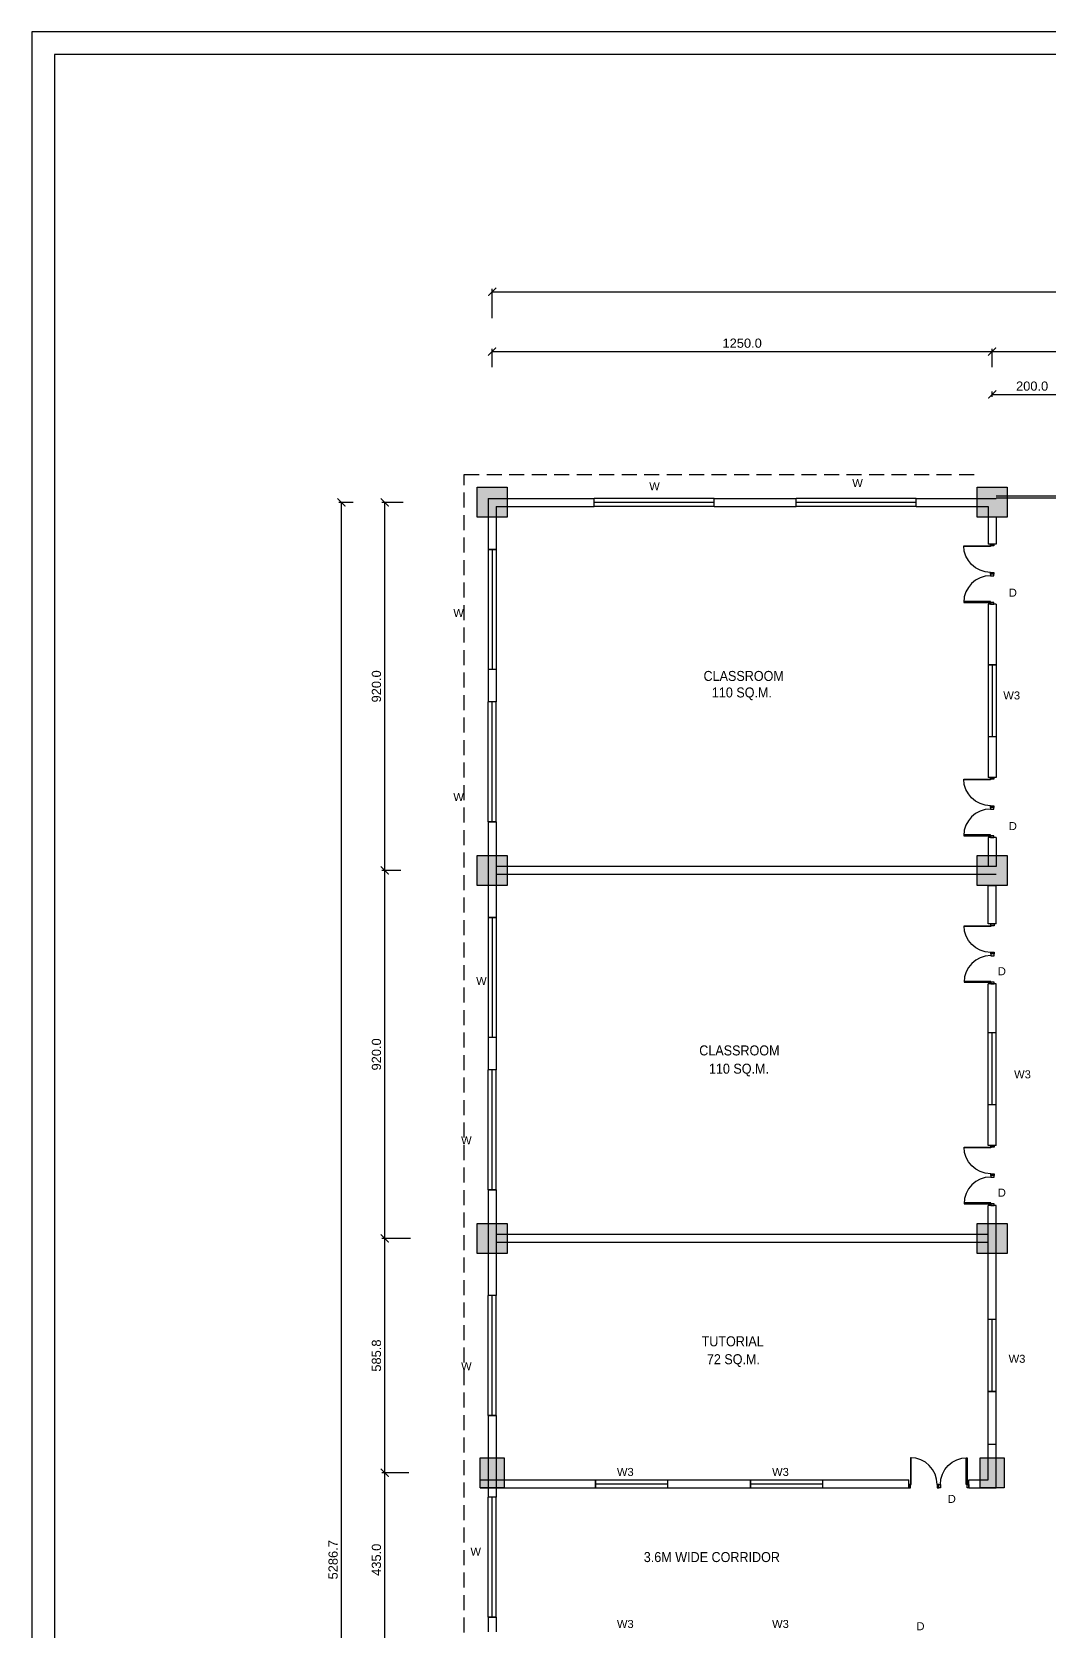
# Model space of a CAD drawing. Extents: x 53439 to 79867, y -144071 to -73305.
# Drawn here: x 59412 to 61955, y -84128 to -80131 of the extents above; entities that cross this region are included whole.
import ezdxf

# ---------------------------------------------------------------- set-up
doc = ezdxf.new("R2010")
doc.units = 0
doc.header["$LTSCALE"] = 0.1
doc.header["$MEASUREMENT"] = 0
doc.header["$PDMODE"] = 35
doc.header["$PDSIZE"] = -0.8
doc.linetypes.add('HIDDEN', pattern=[0.375, 0.25, -0.125])
doc.layers.get('0').update_dxf_attribs({"linetype": 'CONTINUOUS'})
doc.layers.get('DEFPOINTS').update_dxf_attribs({"linetype": 'CONTINUOUS'})
for name, color, linetype in [('BOR', 200, 'CONTINUOUS'), ('BOR1', 230, 'CONTINUOUS'), ('COR_HA', 40, 'CONTINUOUS'), ('DOOR', 30, 'CONTINUOUS'), ('LAYER4', 130, 'CONTINUOUS'), ('TEXT', 7, 'CONTINUOUS'), ('THIN_HA', 253, 'CONTINUOUS'), ('WALL', 6, 'CONTINUOUS'), ('WIN', 102, 'CONTINUOUS')]:
    doc.layers.add(name, color=color, linetype=linetype)
doc.styles.add('1MM', font='arial.ttf')
doc.styles.add('DIM', font='arial.ttf', dxfattribs={"width": 0.7, "height": 1})
doc.styles.add('DUTCH', font='arial.ttf')
doc.dimstyles.new('KRI', dxfattribs={"dimtxt": 23, "dimasz": 20, "dimexe": 7, "dimexo": 0, "dimgap": 9, "dimtad": 1, "dimdec": 1, "dimzin": 1, "dimtxsty": '1MM', "dimblk": 'ARCHTICK', "dimcen": 0.5, "dimclrd": 252, "dimclre": 252, "dimclrt": 7, "dimaunit": 1, "dimadec": 8, "dimazin": 3, "dimtfac": 1, "dimtdec": 1, "dimtmove": 0, "dimatfit": 3})

# ---------------------------------------------------------------- blocks, each defined once
blk = doc.blocks.new('A$C764D24B9')
at = {"layer": 'DOOR'}
for points in [[(0.056, 0.111), (0.083, 0.111), (0.083, 1), (0.056, 1)], [(0, 0), (0.056, 0), (0.056, 0.111), (0, 0.111)], [(0.944, 0), (1, 0), (1, 0.111), (0.944, 0.111)]]:
    blk.add_lwpolyline(points, close=True, dxfattribs=at)
blk.add_arc((0.056, 0.111), 0.889, 0, 90, dxfattribs=at)
blk = doc.blocks.new('HHRH')
at = {"layer": 'THIN_HA', "linetype": 'CONTINUOUS', "ltscale": 0.1}
blk.add_hatch(color=2, dxfattribs=at).paths.add_polyline_path([(-6923.03, -1177.102), (-6922.28, -1177.102), (-6922.28, -1177.852), (-6923.03, -1177.852)])
at = {"layer": 'THIN_HA', "color": 2, "linetype": 'CONTINUOUS', "ltscale": 0.1}
blk.add_lwpolyline([(-6923.03, -1177.102), (-6922.28, -1177.102), (-6922.28, -1177.852), (-6923.03, -1177.852)], close=True, dxfattribs=at)
blk = doc.blocks.new('HHYT')
at = {"layer": 'THIN_HA', "linetype": 'CONTINUOUS', "ltscale": 0.1}
blk.add_hatch(color=2, dxfattribs=at).paths.add_polyline_path([(-6922.955, -1152.844), (-6922.355, -1152.844), (-6922.355, -1153.594), (-6922.955, -1153.594)])
at = {"layer": 'THIN_HA', "color": 2, "linetype": 'CONTINUOUS', "ltscale": 0.1}
blk.add_lwpolyline([(-6922.955, -1152.844), (-6922.355, -1152.844), (-6922.355, -1153.594), (-6922.955, -1153.594)], close=True, dxfattribs=at)
blk = doc.blocks.new('HYTYH')
at = {"layer": 'THIN_HA', "color": 2, "linetype": 'CONTINUOUS'}
for name, p in [('HHRH', (0, 52.867)), ('HHRH', (12.5, 52.867)), ('HHRH', (0, 43.667)), ('HHRH', (12.5, 43.667)), ('HHRH', (0, 34.467)), ('HHRH', (12.5, 34.467)), ('HHYT', (0, 4.35)), ('HHYT', (12.5, 4.35))]:
    blk.add_blockref(name, p, dxfattribs=at)
blk = doc.blocks.new('_ARCHTICK')
at = {"layer": 'WALL', "color": 0, "const_width": 0.15}
blk.add_lwpolyline([(-0.5, -0.5), (0.5, 0.5)], dxfattribs=at)
blk = doc.blocks.new('*D270')
at = {"layer": 'DEFPOINTS', "color": 0, "linetype": 'CONTINUOUS', "ltscale": 0.1}
for p in [(61812.4, -80929.7), (60562.4, -80968.8), (61812.4, -80968.8)]:
    blk.add_point(p, dxfattribs=at)
at = {"layer": 'WALL', "color": 252, "linetype": 'CONTINUOUS', "ltscale": 0.1}
for p, q in [((60562.4, -80968.8), (60562.4, -80922.7)), ((60562.4, -80929.7), (61812.4, -80929.7)), ((61812.4, -80968.8), (61812.4, -80922.7))]:
    blk.add_line(p, q, dxfattribs=at)
at = {"layer": 'WALL', "color": 252, "linetype": 'CONTINUOUS', "ltscale": 0.1, "xscale": 20, "yscale": 20, "zscale": 20, "rotation": 180}
blk.add_blockref('_ARCHTICK', (60562.4, -80929.7), dxfattribs=at)
at = {"layer": 'WALL', "color": 252, "linetype": 'CONTINUOUS', "ltscale": 0.1, "xscale": 20, "yscale": 20, "zscale": 20}
blk.add_blockref('_ARCHTICK', (61812.4, -80929.7), dxfattribs=at)
at = {"layer": 'WALL', "color": 7, "linetype": 'CONTINUOUS', "ltscale": 0.1, "insert": (61187.4, -80908.9), "char_height": 23, "attachment_point": 5, "style": '1MM'}
blk.add_mtext('1250.0', dxfattribs=at)
blk = doc.blocks.new('*D271')
at = {"layer": 'DEFPOINTS', "color": 0, "linetype": 'CONTINUOUS', "ltscale": 0.1}
for p in [(62852.4, -80929.7), (61812.4, -80968.8), (62852.4, -80965.3)]:
    blk.add_point(p, dxfattribs=at)
at = {"layer": 'WALL', "color": 252, "linetype": 'CONTINUOUS', "ltscale": 0.1}
for p, q in [((61812.4, -80968.8), (61812.4, -80922.7)), ((61812.4, -80929.7), (62852.4, -80929.7)), ((62852.4, -80965.3), (62852.4, -80922.7))]:
    blk.add_line(p, q, dxfattribs=at)
at = {"layer": 'WALL', "color": 252, "linetype": 'CONTINUOUS', "ltscale": 0.1, "xscale": 20, "yscale": 20, "zscale": 20, "rotation": 180}
blk.add_blockref('_ARCHTICK', (61812.4, -80929.7), dxfattribs=at)
at = {"layer": 'WALL', "color": 252, "linetype": 'CONTINUOUS', "ltscale": 0.1, "xscale": 20, "yscale": 20, "zscale": 20}
blk.add_blockref('_ARCHTICK', (62852.4, -80929.7), dxfattribs=at)
at = {"layer": 'WALL', "color": 7, "linetype": 'CONTINUOUS', "ltscale": 0.1, "insert": (62332.4, -80908.9), "char_height": 23, "attachment_point": 5, "style": '1MM'}
blk.add_mtext('1040.0', dxfattribs=at)
blk = doc.blocks.new('*D285')
at = {"layer": 'DEFPOINTS', "color": 0, "linetype": 'CONTINUOUS', "ltscale": 0.1}
for p in [(74300.5, -80780.1), (60562.4, -80846.3), (74300.5, -80846.3, 0)]:
    blk.add_point(p, dxfattribs=at)
at = {"layer": 'WALL', "color": 252, "linetype": 'CONTINUOUS', "ltscale": 0.1}
for p, q in [((60562.4, -80846.3), (60562.4, -80773.1)), ((60562.4, -80780.1), (74300.5, -80780.1)), ((74300.5, -80846.3), (74300.5, -80773.1))]:
    blk.add_line(p, q, dxfattribs=at)
at = {"layer": 'WALL', "color": 252, "linetype": 'CONTINUOUS', "ltscale": 0.1, "xscale": 20, "yscale": 20, "zscale": 20, "rotation": 180}
blk.add_blockref('_ARCHTICK', (60562.4, -80780.1), dxfattribs=at)
at = {"layer": 'WALL', "color": 252, "linetype": 'CONTINUOUS', "ltscale": 0.1, "xscale": 20, "yscale": 20, "zscale": 20}
blk.add_blockref('_ARCHTICK', (74300.5, -80780.1), dxfattribs=at)
at = {"layer": 'WALL', "color": 7, "linetype": 'CONTINUOUS', "ltscale": 0.1, "insert": (67431.4, -80759.4), "char_height": 23, "attachment_point": 5, "style": '1MM'}
blk.add_mtext('13738.1', dxfattribs=at)
blk = doc.blocks.new('*D286')
at = {"layer": 'DEFPOINTS', "color": 0, "linetype": 'CONTINUOUS', "ltscale": 0.1}
for p in [(61812.4, -81043.2), (62012.4, -81036.9), (62012.4, -81043.2)]:
    blk.add_point(p, dxfattribs=at)
at = {"layer": 'WALL', "color": 252, "linetype": 'CONTINUOUS', "ltscale": 0.1}
for p, q in [((61812.4, -81043.2), (61812.4, -81029.9)), ((61812.4, -81036.9), (62012.4, -81036.9)), ((62012.4, -81043.2), (62012.4, -81029.9))]:
    blk.add_line(p, q, dxfattribs=at)
at = {"layer": 'WALL', "color": 252, "linetype": 'CONTINUOUS', "ltscale": 0.1, "xscale": 20, "yscale": 20, "zscale": 20, "rotation": 180}
blk.add_blockref('_ARCHTICK', (61812.4, -81036.9), dxfattribs=at)
at = {"layer": 'WALL', "color": 252, "linetype": 'CONTINUOUS', "ltscale": 0.1, "xscale": 20, "yscale": 20, "zscale": 20}
blk.add_blockref('_ARCHTICK', (62012.4, -81036.9), dxfattribs=at)
at = {"layer": 'WALL', "color": 7, "linetype": 'CONTINUOUS', "ltscale": 0.1, "insert": (61912.4, -81016.2), "char_height": 23, "attachment_point": 5, "style": '1MM'}
blk.add_mtext('200.0', dxfattribs=at)
blk = doc.blocks.new('*D292')
at = {"layer": 'DEFPOINTS', "color": 0, "linetype": 'CONTINUOUS', "ltscale": 0.1}
for p in [(60293.7, -83732.5), (60354.3, -83732.5), (60331.3, -84167.5)]:
    blk.add_point(p, dxfattribs=at)
at = {"layer": 'WALL', "color": 252, "linetype": 'CONTINUOUS', "ltscale": 0.1}
for p, q in [((60354.3, -83732.5), (60286.7, -83732.5)), ((60293.7, -84167.5), (60293.7, -83732.5)), ((60331.3, -84167.5), (60286.7, -84167.5))]:
    blk.add_line(p, q, dxfattribs=at)
at = {"layer": 'WALL', "color": 252, "linetype": 'CONTINUOUS', "ltscale": 0.1, "xscale": 20, "yscale": 20, "zscale": 20}
for p, rotation in [((60293.7, -83732.5), 90), ((60293.7, -84167.5), 270)]:
    blk.add_blockref('_ARCHTICK', p, dxfattribs=dict(at, rotation=rotation))
at = {"layer": 'WALL', "color": 7, "linetype": 'CONTINUOUS', "ltscale": 0.1, "insert": (60273, -83950), "char_height": 23, "attachment_point": 5, "rotation": 90, "style": '1MM'}
blk.add_mtext('435.0', dxfattribs=at)
blk = doc.blocks.new('*D293')
at = {"layer": 'DEFPOINTS', "color": 0, "linetype": 'CONTINUOUS', "ltscale": 0.1}
for p in [(60293.7, -83146.7), (60358, -83146.7), (60354.3, -83732.5)]:
    blk.add_point(p, dxfattribs=at)
at = {"layer": 'WALL', "color": 252, "linetype": 'CONTINUOUS', "ltscale": 0.1}
for p, q in [((60358, -83146.7), (60286.7, -83146.7)), ((60293.7, -83732.5), (60293.7, -83146.7)), ((60354.3, -83732.5), (60286.7, -83732.5))]:
    blk.add_line(p, q, dxfattribs=at)
at = {"layer": 'WALL', "color": 252, "linetype": 'CONTINUOUS', "ltscale": 0.1, "xscale": 20, "yscale": 20, "zscale": 20}
for p, rotation in [((60293.7, -83146.7), 90), ((60293.7, -83732.5), 270)]:
    blk.add_blockref('_ARCHTICK', p, dxfattribs=dict(at, rotation=rotation))
at = {"layer": 'WALL', "color": 7, "linetype": 'CONTINUOUS', "ltscale": 0.1, "insert": (60273, -83439.6), "char_height": 23, "attachment_point": 5, "rotation": 90, "style": '1MM'}
blk.add_mtext('585.8', dxfattribs=at)
blk = doc.blocks.new('*D294')
at = {"layer": 'DEFPOINTS', "color": 0, "linetype": 'CONTINUOUS', "ltscale": 0.1}
for p in [(60293.7, -82226.7), (60333.7, -82226.7), (60358, -83146.7)]:
    blk.add_point(p, dxfattribs=at)
at = {"layer": 'WALL', "color": 252, "linetype": 'CONTINUOUS', "ltscale": 0.1}
for p, q in [((60333.7, -82226.7), (60286.7, -82226.7)), ((60293.7, -83146.7), (60293.7, -82226.7)), ((60358, -83146.7), (60286.7, -83146.7))]:
    blk.add_line(p, q, dxfattribs=at)
at = {"layer": 'WALL', "color": 252, "linetype": 'CONTINUOUS', "ltscale": 0.1, "xscale": 20, "yscale": 20, "zscale": 20}
for p, rotation in [((60293.7, -82226.7), 90), ((60293.7, -83146.7), 270)]:
    blk.add_blockref('_ARCHTICK', p, dxfattribs=dict(at, rotation=rotation))
at = {"layer": 'WALL', "color": 7, "linetype": 'CONTINUOUS', "ltscale": 0.1, "insert": (60273, -82686.7), "char_height": 23, "attachment_point": 5, "rotation": 90, "style": '1MM'}
blk.add_mtext('920.0', dxfattribs=at)
blk = doc.blocks.new('*D295')
at = {"layer": 'DEFPOINTS', "color": 0, "linetype": 'CONTINUOUS', "ltscale": 0.1}
for p in [(60293.7, -81306.7), (60339.4, -81306.7), (60333.7, -82226.7)]:
    blk.add_point(p, dxfattribs=at)
at = {"layer": 'WALL', "color": 252, "linetype": 'CONTINUOUS', "ltscale": 0.1}
for p, q in [((60339.4, -81306.7), (60286.7, -81306.7)), ((60293.7, -82226.7), (60293.7, -81306.7)), ((60333.7, -82226.7), (60286.7, -82226.7))]:
    blk.add_line(p, q, dxfattribs=at)
at = {"layer": 'WALL', "color": 252, "linetype": 'CONTINUOUS', "ltscale": 0.1, "xscale": 20, "yscale": 20, "zscale": 20}
for p, rotation in [((60293.7, -81306.7), 90), ((60293.7, -82226.7), 270)]:
    blk.add_blockref('_ARCHTICK', p, dxfattribs=dict(at, rotation=rotation))
at = {"layer": 'WALL', "color": 7, "linetype": 'CONTINUOUS', "ltscale": 0.1, "insert": (60273, -81766.7), "char_height": 23, "attachment_point": 5, "rotation": 90, "style": '1MM'}
blk.add_mtext('920.0', dxfattribs=at)
blk = doc.blocks.new('*D296')
at = {"layer": 'DEFPOINTS', "color": 0, "linetype": 'CONTINUOUS', "ltscale": 0.1}
for p in [(60185.5, -81306.7), (60215, -81306.7), (60215, -86593.3)]:
    blk.add_point(p, dxfattribs=at)
at = {"layer": 'WALL', "color": 252, "linetype": 'CONTINUOUS', "ltscale": 0.1}
for p, q in [((60215, -81306.7), (60178.5, -81306.7)), ((60185.5, -86593.3), (60185.5, -81306.7)), ((60215, -86593.3), (60178.5, -86593.3))]:
    blk.add_line(p, q, dxfattribs=at)
at = {"layer": 'WALL', "color": 252, "linetype": 'CONTINUOUS', "ltscale": 0.1, "xscale": 20, "yscale": 20, "zscale": 20}
for p, rotation in [((60185.5, -81306.7), 90), ((60185.5, -86593.3), 270)]:
    blk.add_blockref('_ARCHTICK', p, dxfattribs=dict(at, rotation=rotation))
at = {"layer": 'WALL', "color": 7, "linetype": 'CONTINUOUS', "ltscale": 0.1, "insert": (60164.7, -83950), "char_height": 23, "attachment_point": 5, "rotation": 90, "style": '1MM'}
blk.add_mtext('5286.7', dxfattribs=at)

msp = doc.modelspace()

# ---------------------------------------------------------------- linework, layer by layer
at = {"layer": 'BOR'}
msp.add_lwpolyline([(75675.95, -80187.4), (59468.14, -80187.4), (59468.14, -88378.68), (75675.95, -88378.68)], close=True, dxfattribs=at)
at = {"layer": 'BOR1'}
msp.add_lwpolyline([(75732.48, -80130.87), (59411.61, -80130.87), (59411.61, -88435.21), (75732.48, -88435.21)], close=True, dxfattribs=at)
at = {"layer": 'COR_HA', "linetype": 'CONTINUOUS', "ltscale": 0.1}
for p, q in [((61622.39, -81316.66), (61622.39, -81296.66)), ((60552.39, -81424.16, 2.94), (60572.39, -81424.16, 2.94)), ((61822.39, -81712.76), (61802.39, -81712.76)), ((61822.39, -81712.76, 2.94), (61802.39, -81712.76, 2.94)), ((61822.39, -81892.76), (61802.39, -81892.76)), ((60552.39, -82105.16, 2.94), (60572.39, -82105.16, 2.94)), ((60552.39, -82344.16, 2.94), (60572.39, -82344.16, 2.94)), ((60552.39, -83025.16, 2.94), (60572.39, -83025.16, 2.94)), ((61802.39, -83529.58), (61822.39, -83529.58)), ((60552.39, -83589.58, 2.94), (60572.39, -83589.58, 2.94)), ((60552.39, -84093.23, 2.94), (60572.39, -84093.23, 2.94))]:
    msp.add_line(p, q, dxfattribs=at)
at = {"layer": 'DOOR', "linetype": 'HIDDEN', "ltscale": 1500}
for p, q in [((60492.39, -81236.66, 0), (61774.89, -81236.66)), ((60492.39, -86663.33), (60492.39, -81236.66, 0))]:
    msp.add_line(p, q, dxfattribs=at)
at = {"layer": 'LAYER4', "linetype": 'CONTINUOUS', "ltscale": 0.1}
msp.add_line((62002.39, -81295.83), (61822.39, -81295.83, 0), dxfattribs=at)
msp.add_lwpolyline([(62002.39, -81290.83), (61822.39, -81290.83)], dxfattribs=at)
at = {"layer": 'WALL', "linetype": 'CONTINUOUS', "ltscale": 0.1}
for p, q in [((60552.39, -81296.66, 0), (60817.39, -81296.66, 0)), ((60552.39, -81296.66), (60552.39, -81424.16)), ((60657.39, -81296.66, 0), (60817.39, -81296.66, 0)), ((60817.39, -81316.66), (60817.39, -81296.66)), ((61117.39, -81296.66, 0), (61322.39, -81296.66, 0)), ((61117.39, -81296.66, 0), (61322.39, -81296.66, 0)), ((61117.39, -81296.66, 0), (61322.39, -81296.66, 0)), ((61117.39, -81296.66, 0), (61322.39, -81296.66, 0)), ((61117.39, -81296.66, 0), (61322.39, -81296.66, 0)), ((61117.39, -81296.66, 0), (61322.39, -81296.66, 0)), ((61117.39, -81316.66), (61117.39, -81296.66)), ((61117.39, -81296.66, 0), (61322.39, -81296.66, 0)), ((61162.39, -81296.66, 0), (61322.39, -81296.66, 0)), ((61322.39, -81316.66), (61322.39, -81296.66)), ((61622.39, -81296.66, 0), (61822.39, -81296.66, 0)), ((61622.39, -81296.66, 0), (61822.39, -81296.66, 0)), ((61622.39, -81296.66, 0), (61822.39, -81296.66, 0)), ((61622.39, -81316.66), (61622.39, -81296.66)), ((60572.39, -81316.66, 0), (60817.39, -81316.66, 0)), ((60572.39, -81316.66), (60572.39, -81424.16)), ((60662.39, -81316.66, 0), (60817.39, -81316.66, 0)), ((61117.39, -81316.66, 0), (61322.39, -81316.66, 0)), ((61117.39, -81316.66, 0), (61322.39, -81316.66, 0)), ((61117.39, -81316.66, 0), (61322.39, -81316.66, 0)), ((61117.39, -81316.66, 0), (61322.39, -81316.66, 0)), ((61117.39, -81316.66, 0), (61322.39, -81316.66, 0)), ((61167.39, -81316.66, 0), (61322.39, -81316.66, 0)), ((61622.39, -81316.66, 0), (61802.39, -81316.66, 0)), ((61622.39, -81316.66, 0), (61802.39, -81316.66, 0)), ((61802.39, -81316.66, 0), (61802.39, -81410.83, 0)), ((61822.39, -81344.16, 0), (61822.39, -81410.83, 0)), ((60572.39, -81424.16, 0), (60552.39, -81424.16, 0)), ((60572.39, -81424.16, 0), (60552.39, -81424.16, 0)), ((60552.39, -81424.16, 0), (60572.39, -81424.16, 0)), ((61802.39, -81560.83, 0), (61802.39, -81712.76, 0)), ((61822.39, -81560.83, 0), (61822.39, -81712.76, 0)), ((61802.39, -81590.83, 0), (61802.39, -81712.76, 0)), ((60552.39, -81724.16), (60552.39, -81805.16)), ((60552.39, -81724.16), (60552.39, -81805.16)), ((60552.39, -81724.16), (60552.39, -81805.16)), ((60572.39, -81724.16, 0), (60552.39, -81724.16, 0)), ((60572.39, -81724.16), (60572.39, -81805.16)), ((60572.39, -81724.16), (60572.39, -81805.16)), ((60572.39, -81724.16), (60572.39, -81805.16)), ((61822.39, -81712.76, 2.94), (61802.39, -81712.76, 2.94)), ((61802.39, -81712.76), (61822.39, -81712.76)), ((61802.39, -81712.76), (61822.39, -81712.76)), ((61822.39, -81712.76), (61802.39, -81712.76)), ((60572.39, -81805.16, 0), (60552.39, -81805.16, 0)), ((60572.39, -81805.16, 0), (60552.39, -81805.16, 0)), ((61802.39, -81892.76, 0), (61802.39, -81994.16, 0)), ((61822.39, -81892.76, 2.94), (61802.39, -81892.76, 2.94)), ((61822.39, -81892.76, 0), (61822.39, -81994.16, 0)), ((60552.39, -82105.16), (60552.39, -82344.16)), ((60572.39, -82105.16, 0), (60552.39, -82105.16, 0)), ((60572.39, -82105.16, 0), (60552.39, -82105.16, 0)), ((60572.39, -82105.16, 0), (60552.39, -82105.16, 0)), ((60552.39, -82105.16, 0), (60572.39, -82105.16, 0)), ((60572.39, -82105.16), (60572.39, -82344.16)), ((61802.39, -82144.16, 0), (61802.39, -82216.66, 0)), ((61822.39, -82144.16, 0), (61822.39, -82216.66, 0)), ((61672.8, -82216.66, 0), (60572.39, -82216.66, 0)), ((61822.39, -82216.66, 0), (60572.39, -82216.66, 0)), ((61822.39, -82216.66, 0), (60572.39, -82216.66, 0)), ((61672.8, -82216.66, 0), (60572.39, -82216.66, 0)), ((61822.39, -82216.66, 0), (60572.39, -82216.66, 0)), ((61822.39, -82236.66, 0), (60572.39, -82236.66, 0)), ((61822.39, -82236.66, 0), (60572.39, -82236.66, 0)), ((61822.39, -82236.66, 0), (60572.39, -82236.66, 0)), ((61802.39, -82360.68, 0), (61802.39, -82264.16, 0)), ((61822.39, -82360.68, 0), (61822.39, -82264.16, 0)), ((60572.39, -82344.16, 0), (60552.39, -82344.16, 0)), ((60572.39, -82344.16, 0), (60552.39, -82344.16, 0)), ((60552.39, -82344.16, 0), (60572.39, -82344.16, 0)), ((61802.39, -82632.61, 0), (61802.39, -82510.68, 0)), ((61802.39, -82632.61, 0), (61802.39, -82510.68, 0)), ((61822.39, -82632.61, 0), (61822.39, -82510.68, 0)), ((60552.39, -82644.16), (60552.39, -82725.16)), ((60552.39, -82644.16), (60552.39, -82725.16)), ((60552.39, -82644.16), (60552.39, -82725.16)), ((60552.39, -82644.16), (60552.39, -82725.16)), ((60572.39, -82644.16, 0), (60552.39, -82644.16, 0)), ((60572.39, -82644.16), (60572.39, -82725.16)), ((60572.39, -82644.16), (60572.39, -82725.16)), ((60572.39, -82644.16), (60572.39, -82725.16)), ((60572.39, -82644.16), (60572.39, -82725.16)), ((61822.39, -82632.61, 2.94), (61802.39, -82632.61, 2.94)), ((60572.39, -82725.16, 0), (60552.39, -82725.16, 0)), ((60572.39, -82725.16, 0), (60552.39, -82725.16, 0)), ((61802.39, -82914.16, 0), (61802.39, -82812.61, 0)), ((61822.39, -82812.61, 0), (61802.39, -82812.61, 0)), ((61822.39, -82914.16, 0), (61822.39, -82812.61, 0)), ((60552.39, -83025.16), (60552.39, -83289.58)), ((60572.39, -83025.16, 0), (60552.39, -83025.16, 0)), ((60572.39, -83025.16, 0), (60552.39, -83025.16, 0)), ((60572.39, -83025.16, 0), (60552.39, -83025.16, 0)), ((60552.39, -83025.16, 0), (60572.39, -83025.16, 0)), ((60572.39, -83025.16), (60572.39, -83289.58)), ((61802.39, -83349.58, 0), (61802.39, -83064.16, 0)), ((61822.39, -83349.58, 0), (61822.39, -83064.16, 0)), ((61672.8, -83136.66, 0), (60572.39, -83136.66, 0)), ((61802.39, -83136.66, 0), (60572.39, -83136.66, 0)), ((61802.39, -83136.66, 0), (60572.39, -83136.66, 0)), ((61672.8, -83136.66, 0), (60572.39, -83136.66, 0)), ((61802.39, -83136.66, 0), (60572.39, -83136.66, 0)), ((61802.39, -83156.66, 0), (60572.39, -83156.66, 0)), ((61802.39, -83156.66, 0), (60572.39, -83156.66, 0)), ((61802.39, -83156.66, 0), (60572.39, -83156.66, 0)), ((60572.39, -83289.58, 0), (60552.39, -83289.58, 0)), ((60572.39, -83289.58, 0), (60552.39, -83289.58, 0)), ((60572.39, -83289.58, 0), (60552.39, -83289.58, 0)), ((61822.39, -83349.58), (61802.39, -83349.58)), ((61802.39, -83749.99, 0), (61802.39, -83529.58, 0)), ((61822.39, -83529.58), (61802.39, -83529.58)), ((61822.39, -83529.58, -2.94), (61802.39, -83529.58, -2.94)), ((61822.39, -83529.58, -2.94), (61802.39, -83529.58, -2.94)), ((61822.39, -83529.58, -2.94), (61802.39, -83529.58, -2.94)), ((61822.39, -83529.58, -2.94), (61802.39, -83529.58, -2.94)), ((61802.39, -83529.58, -2.94), (61822.39, -83529.58, -2.94)), ((61822.39, -83769.99, 0), (61822.39, -83529.58, 0)), ((60552.39, -83589.58), (60552.39, -83793.23)), ((60572.39, -83589.58, 0), (60552.39, -83589.58, 0)), ((60572.39, -83589.58, 0), (60552.39, -83589.58, 0)), ((60572.39, -83589.58, 0), (60552.39, -83589.58, 0)), ((60572.39, -83589.58, 0), (60552.39, -83589.58, 0)), ((60552.39, -83589.58, 0), (60572.39, -83589.58, 0)), ((60572.39, -83589.58), (60572.39, -83793.23)), ((61802.39, -83660.72, 0), (61822.39, -83660.72, 0)), ((60532.39, -83749.99, 0), (60820.39, -83749.99, 0)), ((60532.39, -83769.99, 0), (60577.39, -83769.99, 0)), ((60572.39, -83769.99, 0), (60820.39, -83769.99, 0)), ((60820.39, -83749.99, 0), (60820.39, -83769.99, 0)), ((60820.39, -83749.99, 0), (60820.39, -83769.99, 0)), ((61000.39, -83749.99, 0), (61208.39, -83749.99, 0)), ((61000.39, -83749.99, 0), (61208.39, -83749.99, 0)), ((61000.39, -83749.99, 0), (61208.39, -83749.99, 0)), ((61000.39, -83749.99, 0), (61208.39, -83749.99, 0)), ((61000.39, -83749.99, 0), (61000.39, -83769.99, 0)), ((61000.39, -83749.99, 0), (61000.39, -83769.99, 0)), ((61000.39, -83769.99, 0), (61208.39, -83769.99, 0)), ((61000.39, -83769.99, 0), (61208.39, -83769.99, 0)), ((61208.39, -83749.99, 0), (61208.39, -83769.99, 0)), ((61208.39, -83749.99, 0), (61208.39, -83769.99, 0)), ((61388.39, -83749.99, 0), (61604.04, -83749.99, 0)), ((61388.39, -83749.99, 0), (61604.04, -83749.99, 0)), ((61388.39, -83749.99, 0), (61388.39, -83769.99, 0)), ((61388.39, -83749.99, 0), (61388.39, -83769.99, 0)), ((61388.39, -83769.99, 0), (61604.04, -83769.99, 0)), ((61604.04, -83769.99, 0), (61604.04, -83749.99, 0)), ((61754.04, -83749.99, 0), (61802.39, -83749.99, 0)), ((61754.04, -83749.99, 0), (61802.39, -83749.99, 0)), ((61754.04, -83769.99, 0), (61754.04, -83749.99, 0)), ((61754.04, -83769.99, 0), (61822.39, -83769.99, 0)), ((60572.39, -83793.23, 0), (60552.39, -83793.23, 0)), ((60572.39, -83793.23, 0), (60552.39, -83793.23, 0)), ((60572.39, -83793.23, 0), (60552.39, -83793.23, 0)), ((60552.39, -84093.23), (60552.39, -84129.99)), ((60572.39, -84093.23, 0), (60552.39, -84093.23, 0)), ((60572.39, -84093.23, 0), (60552.39, -84093.23, 0)), ((60572.39, -84093.23, 0), (60552.39, -84093.23, 0)), ((60572.39, -84093.23, 0), (60552.39, -84093.23, 0)), ((60552.39, -84093.23, 0), (60572.39, -84093.23, 0)), ((60572.39, -84093.23), (60572.39, -84129.99))]:
    msp.add_line(p, q, dxfattribs=at)
at = {"layer": 'WALL', "color": 6, "linetype": 'CONTINUOUS', "ltscale": 0.1}
msp.add_line((61802.39, -82264.16, 0), (61822.39, -82264.16, 0), dxfattribs=at)
at = {"layer": 'WALL', "linetype": 'CONTINUOUS', "ltscale": 0.1, "elevation": 0}
for points in [[(61822.39, -81410.83), (61802.39, -81410.83)], [(61822.39, -81560.83), (61802.39, -81560.83)], [(61822.39, -82360.68), (61802.39, -82360.68)], [(61822.39, -82510.68), (61802.39, -82510.68)]]:
    msp.add_lwpolyline(points, dxfattribs=at)
at = {"layer": 'WALL', "linetype": 'CONTINUOUS', "ltscale": 0.1}
for points in [[(61822.39, -81994.16), (61802.39, -81994.16)], [(61822.39, -82144.16), (61802.39, -82144.16)], [(61822.39, -82914.16), (61802.39, -82914.16)], [(61822.39, -83064.16), (61802.39, -83064.16)], [(60820.39, -83769.99), (60820.39, -83749.99)], [(61208.39, -83769.99), (61208.39, -83749.99)]]:
    msp.add_lwpolyline(points, dxfattribs=at)
at = {"layer": 'WIN'}
for p, q in [((61117.39, -81296.66, 0), (60817.39, -81296.66, 0)), ((61622.39, -81296.66, 0), (61322.39, -81296.66, 0)), ((61117.39, -81306.66, 0), (60817.39, -81306.66, 0)), ((61117.39, -81316.66, 0), (60817.39, -81316.66, 0)), ((61622.39, -81306.66, 0), (61322.39, -81306.66, 0)), ((61622.39, -81316.66, 0), (61322.39, -81316.66, 0)), ((60552.39, -81424.16, 0), (60552.39, -81724.16, 0)), ((60562.39, -81424.16, 0), (60562.39, -81724.16, 0)), ((60572.39, -81424.16, 0), (60572.39, -81724.16, 0)), ((61802.39, -81712.76), (61802.39, -81892.76)), ((61812.39, -81712.76), (61812.39, -81892.76)), ((61822.39, -81712.76), (61822.39, -81892.76)), ((60552.39, -82105.16, 0), (60552.39, -81805.16, 0)), ((60562.39, -82105.16, 0), (60562.39, -81805.16, 0)), ((60572.39, -82105.16, 0), (60572.39, -81805.16, 0)), ((60552.39, -82344.16, 0), (60552.39, -82644.16, 0)), ((60562.39, -82344.16, 0), (60562.39, -82644.16, 0)), ((60572.39, -82344.16, 0), (60572.39, -82644.16, 0)), ((61802.39, -82812.61, 0), (61802.39, -82632.61, 0)), ((61812.39, -82812.61, 0), (61812.39, -82632.61, 0)), ((61822.39, -82812.61, 0), (61822.39, -82632.61, 0)), ((60552.39, -83025.16, 0), (60552.39, -82725.16, 0)), ((60562.39, -83025.16, 0), (60562.39, -82725.16, 0)), ((60572.39, -83025.16, 0), (60572.39, -82725.16, 0)), ((60552.39, -83589.58, 0), (60552.39, -83289.58, 0)), ((60562.39, -83589.58, 0), (60562.39, -83289.58, 0)), ((60572.39, -83589.58, 0), (60572.39, -83289.58, 0)), ((61802.39, -83529.58, 0), (61802.39, -83349.58, 0)), ((61812.39, -83529.58, -2.94), (61812.39, -83349.58, -2.94)), ((61822.39, -83529.58, -2.94), (61822.39, -83349.58, -2.94)), ((60820.39, -83749.99, 0), (61000.39, -83749.99, 0)), ((60820.39, -83759.99, 0), (61000.39, -83759.99, 0)), ((60820.39, -83769.99, 0), (61000.39, -83769.99, 0)), ((61208.39, -83749.99, 0), (61388.39, -83749.99, 0)), ((61208.39, -83759.99, 0), (61388.39, -83759.99, 0)), ((61208.39, -83769.99, 0), (61388.39, -83769.99, 0)), ((60552.39, -84093.23, 0), (60552.39, -83793.23, 0)), ((60562.39, -84093.23, 0), (60562.39, -83793.23, 0)), ((60572.39, -84093.23, 0), (60572.39, -83793.23, 0))]:
    msp.add_line(p, q, dxfattribs=at)

# ---------------------------------------------------------------- block references
at = {"layer": 'THIN_HA', "color": 2, "linetype": 'CONTINUOUS', "xscale": 100, "yscale": 100, "zscale": 100}
msp.add_blockref('HYTYH', (752827.85, 31154.42), dxfattribs=at)
at = {"layer": 'WALL', "linetype": 'CONTINUOUS', "ltscale": 0.1, "extrusion": (0, 0, -1), "xscale": 75.00000000106229, "yscale": 75.00000000106229, "zscale": -75.0000000010459, "rotation": 270}
for p in [(-61816.55, -81410.83, 0), (-61816.55, -81994.16), (-61817.11, -82360.68, 0), (-61817.11, -82914.16)]:
    msp.add_blockref('A$C764D24B9', p, dxfattribs=at)
at = {"layer": 'WALL', "linetype": 'CONTINUOUS', "ltscale": 0.1, "xscale": 75.00000000106229, "yscale": 75.00000000106229, "zscale": 75.00000000106229, "rotation": 90}
for p in [(61816.55, -81560.83, 0), (61816.55, -82144.16), (61817.11, -82510.68, 0), (61817.11, -83064.16)]:
    msp.add_blockref('A$C764D24B9', p, dxfattribs=at)
at = {"layer": 'WALL', "linetype": 'CONTINUOUS', "ltscale": 0.1}
for p, xscale, yscale, zscale in [((61604.04, -83769.99, 0), 75.00000000116415, 75.00000000116415, 75.00000000116415), ((61754.04, -83769.99, 0), -75.00000000116415, 75.0000000010914, 75.00000000109135)]:
    msp.add_blockref('A$C764D24B9', p, dxfattribs=dict(at, xscale=xscale, yscale=yscale, zscale=zscale))

# ---------------------------------------------------------------- texts
at = {"style": 'DIM'}
for s, p in [('W', (60955.06, -81276.37, 0)), ('W', (61462.75, -81268.53, 0)), ('D', (61854.14, -81542.48, 0)), ('W', (60465.17, -81592.93, 0)), ('W3', (61840.37, -81799.36, 0)), ('W', (60465.17, -82053.29, 0)), ('D', (61854.14, -82125.82)), ('W', (60522.25, -82512.93, 0)), ('D', (61826.65, -82488.82, 0)), ('W3', (61867.38, -82746.5, 0)), ('W', (60484.62, -82911.65, 0)), ('D', (61826.65, -83042.3)), ('W', (60484.62, -83476.07, 0)), ('W3', (61853.68, -83457.55, -2.94)), ('W3', (60874.26, -83740.41, 0)), ('W3', (61262.26, -83740.41, 0)), ('D', (61701.48, -83807.82)), ('W', (60508.07, -83939.53, 0)), ('W3', (60874.26, -84120.41)), ('W3', (61262.26, -84120.41)), ('D', (61623.23, -84126.17))]:
    msp.add_text(s, height=20, dxfattribs=at).set_placement(p)
at = {"layer": 'TEXT', "style": 'DUTCH', "width": 0.9}
for s, p in [('CLASSROOM', (61090.83, -81753.1, 0)), ('110 SQ.M.', (61111.65, -81794.42)), ('CLASSROOM', (61080.09, -82689.25, 0)), ('110 SQ.M.', (61104.25, -82734.85)), ('TUTORIAL', (61085.94, -83416.36)), ('72 SQ.M.', (61099.12, -83461.1)), ('3.6M WIDE CORRIDOR', (60941.43, -83955.71))]:
    msp.add_text(s, height=25, dxfattribs=at).set_placement(p)

# ---------------------------------------------------------------- dimensions: what is measured, and where the dimension line sits
at = {"layer": 'WALL', "linetype": 'CONTINUOUS', "ltscale": 0.1}
for base, p1, p2, picture, middle in [((74300.51, -80780.13), (60562.39, -80846.3), (74300.51, -80846.3, 0), '*D285', (67431.45, -80759.37)), ((61812.39, -80929.66), (60562.39, -80968.8), (61812.39, -80968.8), '*D270', (61187.39, -80908.92)), ((62012.39, -81036.95), (61812.39, -81043.19), (62012.39, -81043.19), '*D286', (61912.39, -81016.2))]:
    dim = msp.add_linear_dim(base=base, p1=p1, p2=p2, dimstyle='KRI', dxfattribs=at)
    dim.commit()
    dim.dimension.update_dxf_attribs({"geometry": picture, "text_midpoint": middle})
dim = msp.add_linear_dim(base=(62852.39, -80929.66), p1=(61812.39, -80968.8), p2=(62852.39, -80965.34), dimstyle='KRI', override={"dimtmove": 1}, dxfattribs=at)
dim.commit()
dim.dimension.update_dxf_attribs({"geometry": '*D271', "text_midpoint": (62332.39, -80908.92)})
dim = msp.add_linear_dim(base=(60185.49, -81306.66), p1=(60215.02, -86593.33), p2=(60215.02, -81306.66), angle=90, dimstyle='KRI', dxfattribs=at)
dim.commit()
dim.dimension.update_dxf_attribs({"geometry": '*D296', "text_midpoint": (60164.74, -83949.99)})
for base, p1, p2, picture, middle in [((60293.7, -81306.66), (60333.74, -82226.66), (60339.42, -81306.66), '*D295', (60272.96, -81766.66)), ((60293.7, -82226.66), (60358.03, -83146.66), (60333.74, -82226.66), '*D294', (60272.96, -82686.66)), ((60293.7, -83146.66), (60354.28, -83732.49), (60358.03, -83146.66), '*D293', (60272.96, -83439.58)), ((60293.7, -83732.49), (60331.34, -84167.49), (60354.28, -83732.49), '*D292', (60272.95, -83949.99))]:
    dim = msp.add_linear_dim(base=base, p1=p1, p2=p2, angle=90, dimstyle='KRI', override={"dimtmove": 1}, dxfattribs=at)
    dim.commit()
    dim.dimension.update_dxf_attribs({"geometry": picture, "text_midpoint": middle})

doc.saveas('drawing.dxf')
